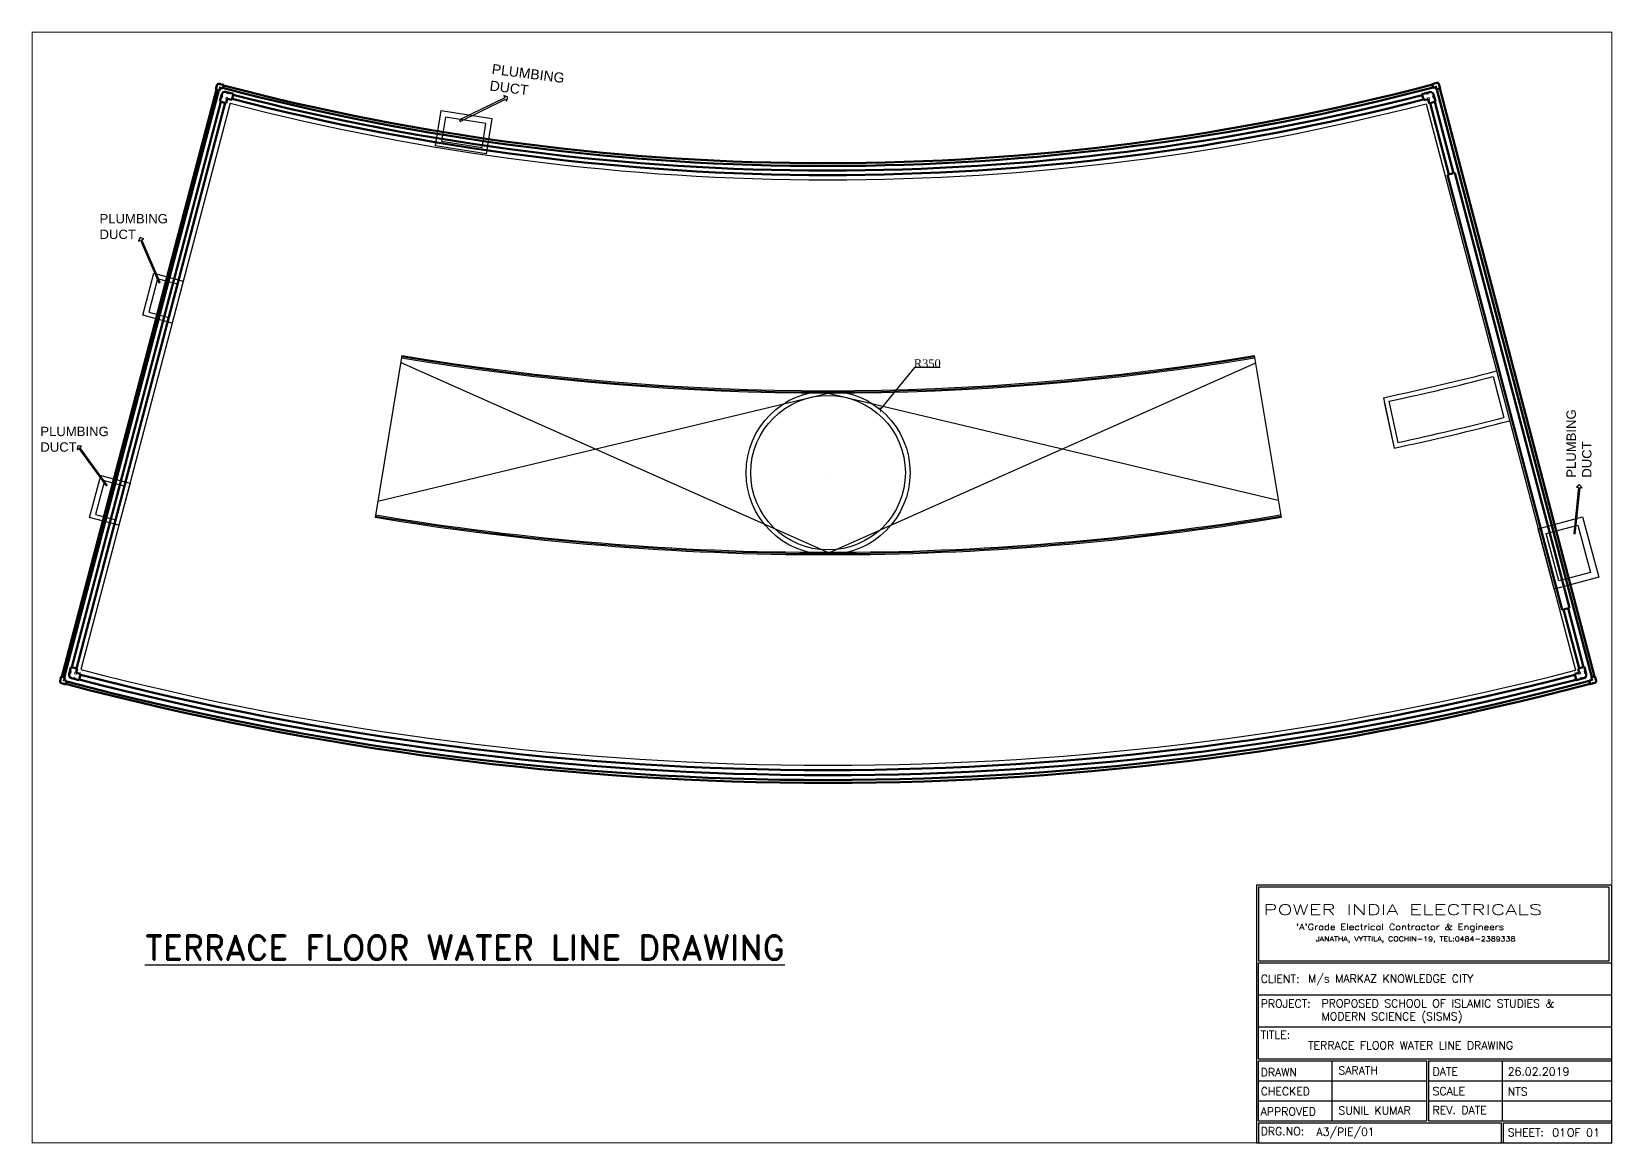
# Model space of a CAD drawing. Header units: metres. Extents: x 159409 to 239023, y 50504 to 95165.
# Drawn here: x 211160 to 217909, y 85110 to 89857 of the extents above; entities that cross this region are included whole.
import ezdxf

# ---------------------------------------------------------------- set-up
doc = ezdxf.new("R2010")
doc.units = ezdxf.units.M
doc.header["$MEASUREMENT"] = 0
doc.header["$PDMODE"] = 66
for name, color, linetype, lineweight in [('_Annotations', 1, 'Continuous', 25), ('RJ- WS - SOLAR HW', 232, 'Continuous', 30), ('RJ- WS- COLD WATER', 152, 'Continuous', 30)]:
    doc.layers.add(name, color=color, linetype=linetype, lineweight=lineweight)
doc.layers.add('TEXT', color=3, linetype='Continuous')
doc.styles.add('ROMAND', font='ROMAND.shx')
doc.styles.add('ROMANT', font='romant', dxfattribs={"width": 0.8, "oblique": 1, "height": 3})
doc.styles.get("Standard").update_dxf_attribs({"font": 'times.ttf', "height": 18})
doc.styles.add('Standard 360', font='arial.ttf')
doc.dimstyles.get("Standard").update_dxf_attribs({"dimtxt": 0.4, "dimasz": 0.18, "dimexe": 0.18, "dimexo": 0.0625, "dimgap": 0.09, "dimtad": 0, "dimtih": 1, "dimtoh": 1, "dimdec": 4, "dimzin": 0, "dimdsep": 46, "dimtxsty": 'Standard', "dimcen": 0.09, "dimadec": 0, "dimazin": 0, "dimtfac": 1, "dimtdec": 4, "dimtofl": 0, "dimtmove": 0, "dimatfit": 3, "dimfxl": 1, "dimtolj": 1, "dimtzin": 0, "dimarcsym": 0})

# ---------------------------------------------------------------- blocks, each defined once
blk = doc.blocks.new('_ArchTick')
at = {"color": 0, "linetype": 'ByBlock', "const_width": 0.15}
blk.add_lwpolyline([(-0.5, -0.5), (0.5, 0.5)], dxfattribs=at)
blk = doc.blocks.new('*D426')
at = {"color": 1, "lineweight": -2, "ltscale": 10, "transparency": 16777216}
for p, q in [((214929.6, 88421.8), (214783, 88243.6)), ((215039, 88421.8), (214929.6, 88421.8)), ((214560.6, 87973.2), (214560.6, 87973.4)), ((214560.6, 87973.3), (214560.7, 87973.3))]:
    blk.add_line(p, q, dxfattribs=at)
at = {"layer": 'Defpoints', "color": 0, "ltscale": 10, "transparency": 16777216}
for p in [(214783, 88243.6), (214560.6, 87973.3)]:
    blk.add_point(p, dxfattribs=at)
at = {"color": 1, "lineweight": -2, "ltscale": 10, "transparency": 16777216, "xscale": 17, "yscale": 17, "zscale": 17, "rotation": 230.5557609564385}
blk.add_blockref('_ArchTick', (214783, 88243.6), dxfattribs=at)
at = {"color": 3, "ltscale": 10, "transparency": 16777216, "insert": (214984.4, 88439.7), "char_height": 18, "attachment_point": 5}
blk.add_mtext('\\A1;{\\H1.9444x;R350}', dxfattribs=at)
blk = doc.blocks.new('A$C0C4120B1')
at = {"color": 8, "linetype": 'Continuous', "lineweight": 5}
for p, q in [((7, 13.3), (5.3, 12.8)), ((8.1, 8.9), (6.6, 8.5)), ((11.9, 15.4), (7.7, 14.3)), ((13.5, 9.5), (9.2, 8.4))]:
    blk.add_line(p, q, dxfattribs=at)
for centre, radius, start, end in [((3.9, 10.1), 3.05, 62.0538, 237.3896), ((7.9, 13.4), 0.896, 104.7217, 194.7217), ((9, 9.3), 0.896, 194.7217, 284.7217)]:
    blk.add_arc(centre, radius, start, end, dxfattribs=at)
at = {"layer": 'RJ- WS - SOLAR HW', "color": 8, "linetype": 'Continuous', "lineweight": 5}
for p, q in [((2.7, 5.5), (2.2, 7.6)), ((3.3, 0.2), (2.2, 4.5)), ((7.1, 6.7), (6.6, 8.5)), ((9.2, 1.8), (8.1, 6))]:
    blk.add_line(p, q, dxfattribs=at)
for centre, start, end in [((3.1, 4.7), 110.4609, 194.7217), ((7.2, 5.8), 14.7217, 98.9825)]:
    blk.add_arc(centre, 0.896, start, end, dxfattribs=at)
at = {"layer": 'RJ- WS- COLD WATER', "lineweight": 60}
for p, q in [((2.5, 0), (0.1, 9.2)), ((10, 2), (2.5, 0)), ((11.7, 16.2), (2.9, 13.9)), ((13.7, 8.7), (8.6, 7.4)), ((10, 2), (8.6, 7.4)), ((11.7, 16.2), (13.7, 8.7))]:
    blk.add_line(p, q, dxfattribs=at)
blk.add_arc((3.9, 10.1), 3.85, 104.7217, 194.7217, dxfattribs=at)
blk = doc.blocks.new('HF')
at = {"color": 1}
for s, height, style, width, p in [('POWER INDIA ELECTRICALS', 3.5, 'ROMANT', 1.5, (-34.43, 3.77)), ("'A'Grade Electrical Contractor & Engineers", 2, 'ROMANT', 1.2, (-23.6, -1.27)), ('JANATHA, VYTTILA, COCHIN-19, TEL:0484-2389338 ', 1.6, 'ROMAND', 1.2, (-17, -5.05))]:
    blk.add_text(s, height=height, dxfattribs=dict(at, style=style, width=width)).set_placement(p)

msp = doc.modelspace()

# ---------------------------------------------------------------- linework, layer by layer
at = {"color": 0, "ltscale": 8}
for p, q in [((212007.75, 89551.15, 0.842), (211370.797, 87132.661, 0.842)), ((217114.296, 89548.82, 0.842), (217751.309, 87130.102, 0.842)), ((212736.567, 88443.331, 0.421), (214565.73, 87631.777, 0.421)), ((216385.162, 88440.743, 0.421), (214565.73, 87631.777, 0.421)), ((217400.555, 88383.374, 0.842), (217446.399, 88209.307, 0.842)), ((214560.649, 88311.776, 0.421), (212637.836, 87850.187, 0.812)), ((216482.791, 87854.224, 0.81), (214560.649, 88311.776, 0.421))]:
    msp.add_line(p, q, dxfattribs=at)
at = {"color": 0, "ltscale": 10}
for p, q in [((212741.611, 88473.635, 0.421), (212626.428, 87781.656, 0.421)), ((216379.687, 88473.635, 0.421), (216494.87, 87781.656, 0.421)), ((216931.399, 88293.5, 0.421), (216977.273, 88078.336, 0.421)), ((216955.126, 88278.127, 0.421), (216992.659, 88102.083, 0.421)), ((216935.57, 88273.939, 0.421), (216977.273, 88078.336, 0.421))]:
    msp.add_line(p, q, dxfattribs=at)
at = {"color": 6}
for p, q in [((216397.559, 85881.094), (216397.559, 85471.221)), ((216398.084, 85881.094), (217906.696, 85881.094)), ((216398.084, 85744.47), (217906.696, 85744.47)), ((216398.084, 85607.845), (217906.696, 85607.845)), ((216397.559, 85462.682), (216397.559, 85206.511)), ((216398.084, 85471.221), (217906.696, 85471.221)), ((216398.084, 85462.682), (217116.342, 85462.682)), ((216711.903, 85462.682), (216711.903, 85206.511)), ((217116.342, 85462.682), (217116.342, 85206.511)), ((217123.825, 85462.682), (217123.825, 85206.511)), ((217123.825, 85462.682), (217438.66, 85462.682)), ((217438.66, 85462.682), (217438.66, 85206.511)), ((217438.66, 85462.682), (217906.696, 85462.682)), ((216398.084, 85377.292), (217116.342, 85377.292)), ((217123.825, 85377.292), (217906.696, 85377.292)), ((216398.084, 85291.901), (216645.464, 85291.901)), ((216645.464, 85291.901), (217116.342, 85291.901)), ((217123.825, 85291.901), (217438.66, 85291.901)), ((217438.66, 85291.901), (217906.696, 85291.901)), ((216398.084, 85206.511), (217116.342, 85206.511)), ((216398.084, 85197.972), (217434.391, 85197.972)), ((216398.084, 85197.972), (216398.084, 85112.582)), ((217123.825, 85206.511), (217446.837, 85206.511)), ((217434.391, 85197.972), (217434.391, 85112.189)), ((217442.93, 85197.972), (217442.93, 85111.614)), ((217442.93, 85197.972), (217906.696, 85197.972)), ((217446.837, 85206.511), (217906.696, 85206.511))]:
    msp.add_line(p, q, dxfattribs=at)
at = {"color": 6, "const_width": 5.123}
msp.add_lwpolyline([(217906.696, 89854.015), (217906.696, 85112.189), (211162.947, 85112.189), (211162.947, 89854.015)], close=True, dxfattribs=at)
at = {"color": 6}
for points in [[(216389.545, 86212.446), (216389.545, 85112.189), (217906.696, 85112.189), (217906.696, 86212.446)], [(216398.084, 86203.906), (216398.084, 85889.633), (217895.482, 85889.633), (217895.482, 86203.906)]]:
    msp.add_lwpolyline(points, close=True, dxfattribs=at)
at = {"color": 4, "ltscale": 10}
for radius in [350, 330]:
    msp.add_circle((214560.649, 87973.276, 0.421), radius, dxfattribs=at)
at = {"color": 0, "ltscale": 10}
for centre, radius, start, end in [((214565.51, 99382.375, 0.421), 10158.5, 255.4168263, 284.5308828), ((214573.383, 99353.424, 0.421), 11308.5, 282.0354663, 284.5524371), ((214573.383, 99353.424, 0.421), 11328.5, 282.1366197, 284.4516401), ((214573.383, 99353.424, 0.421), 11508.5, 282.1350376, 284.4563821), ((214573.383, 99353.424, 0.421), 11528.5, 282.0354663, 284.5562993), ((214565.984, 99422.604, 0.421), 12698.5, 255.4266517, 284.5273812)]:
    msp.add_arc(centre, radius, start, end, dxfattribs=at)
at = {"color": 0, "ltscale": 8}
for radius in [11088.5, 11083.5, 11078.5, 11778.5, 11773.5, 11768.5]:
    msp.add_arc((214560.649, 99401.776, 0.421), radius, 260.5495079, 279.4504921, dxfattribs=at)
at = {"layer": '_Annotations'}
for points, elevation in [([(212990.014, 89473.413), (213183.239, 89568.565), (213187.586, 89559.738), (213193.56, 89577.303), (213175.995, 89583.277), (213180.342, 89574.45), (212987.117, 89479.298)], 0.842), ([(211709.049, 88785.653), (211630.722, 88967.802), (211639.043, 88971.38), (211623.178, 88977.704), (211616.854, 88961.838), (211625.175, 88965.417), (211703.502, 88783.268)], 0.842), ([(211483.583, 87920.565), (211366.597, 88080.651), (211373.91, 88085.995), (211357.034, 88088.621), (211354.408, 88071.744), (211361.721, 88077.088), (211478.708, 87917.002)], 0.842), ([(217750.622, 87712.493), (217771.239, 87909.695), (217780.248, 87908.753), (217769.492, 87922.02), (217756.225, 87911.264), (217765.233, 87910.323), (217744.617, 87713.121)], 0.421)]:
    msp.add_lwpolyline(points, close=True, dxfattribs=dict(at, elevation=elevation))
at = {"layer": '_Annotations', "color": 31}
for points, elevation in [([(213125.249, 89485.609), (213101.342, 89334.381), (212885.301, 89368.533), (212909.208, 89519.762)], 0.421), ([(212927.178, 89491.297), (212910.98, 89388.832), (213083.495, 89361.561), (213099.693, 89464.026)], 0.421), ([(211682.201, 88824.583), (211807.721, 88791.604), (211760.607, 88612.29), (211635.087, 88645.27)], 0.421), ([(211660.617, 88658.013), (211745.663, 88635.667), (211783.285, 88778.855), (211698.239, 88801.2)], 0.421), ([(211455.35, 87961.717), (211580.708, 87928.128), (211532.723, 87749.045), (211407.365, 87782.635)], 0.842), ([(211432.956, 87795.254), (211517.893, 87772.495), (211556.21, 87915.498), (211471.274, 87938.256)], 0.842), ([(217591.74, 87733.74), (217782.016, 87784.724), (217850.994, 87527.292), (217660.719, 87476.308)], 0.842), ([(217627.22, 87713.256), (217761.532, 87749.244), (217815.515, 87547.776), (217681.203, 87511.788)], 0.842)]:
    msp.add_lwpolyline(points, close=True, dxfattribs=dict(at, elevation=elevation))
at = {"layer": 'RJ- WS- COLD WATER', "lineweight": 60}
for p, q in [((211949.326, 89609.027, 1.684), (211289.081, 87102.101, 1.684)), ((211960.246, 89606.364, 0.842), (211299.923, 87099.138, 0.842)), ((217160.235, 89609.977, 1.263), (217821.226, 87100.214, 1.263)), ((217172.076, 89613.198, 1.263), (217833.121, 87103.23, 1.263)), ((211967.974, 89557.18, 0.842), (211332.087, 87142.738, 0.842)), ((211987.368, 89552.288, 0.842), (211351.481, 87137.846, 0.842)), ((217131.32, 89551.33), (217211.455, 89247.06)), ((217150.616, 89556.593, 0.421), (217230.815, 89252.08, 0.421)), ((217205.546, 89245.536, 0.842), (217694.85, 87387.663, 0.842)), ((217236.507, 89253.571, 0.421), (217725.789, 87395.784, 0.421)), ((217700.667, 87389.189, 0.842), (217766.811, 87138.045, 0.842)), ((217720.013, 87394.263, 1.263), (217786.198, 87142.959, 1.263))]:
    msp.add_line(p, q, dxfattribs=at)
for centre, radius, start, end in [((214552.459, 99433.028, -0.421), 10138.5, 255.2975641, 284.7917279), ((214555.593, 99421.126, 0.421), 10138.5, 255.2644179, 284.7922949), ((214565.669, 99382.416, 0.421), 10138.5, 255.4356328, 284.4912897), ((214560.649, 99401.776, 0.421), 10138.5, 255.4898993, 284.4898704), ((214671.51, 99082.903, 0.421), 10158.5, 284.4449601, 284.6253712), ((214483.275, 99695.561, 0.421), 12720, 284.6244442, 284.7685239), ((214558.573, 99368.584, 0.421), 12720, 255.1845966, 284.8313781), ((214555.317, 99380.947, 0.421), 12720, 255.213424, 284.8319122), ((214560.649, 99401.776, 0.421), 12720, 255.4445172, 284.5424613), ((214560.649, 99401.776, 0.421), 12698.5, 255.4438438, 284.5430013)]:
    msp.add_arc(centre, radius, start, end, dxfattribs=at)

# ---------------------------------------------------------------- block references
at = {"color": 6, "ltscale": 10}
for p, xscale, yscale, zscale, rotation in [((211979.847, 89634.25, -0.421), -2.055824519528346, 2.055824519528346, 2.055824519528346, 91.01994861213936), ((217140.362, 89637.458, 1.263), 2.055824519528346, 2.055824519528346, 2.055824519528346, 270.5002618849604), ((212021.538, 89600.371, 0.842), -3.561715980082858, 3.561715980082859, 3.561715980082859, 90.56391009075469), ((217096.224, 89598.748), 3.561715980082859, 3.561715980082859, 3.561715980082859, 270.5327831325561), ((211358.821, 87079.292, 0.421), 3.561715980082859, 3.561715980082859, 3.561715980082859, 61.12052500895039), ((217759.465, 87079.463, 0.421), -3.561715980082859, 3.56171598008286, 3.56171598008286, 298.9451960630641), ((211281.65, 87102.76, 0.421), -2.055824519528346, 2.055824519528346, 2.055824519528346, 179.4400318622175), ((217817.427, 87066.513, 1.263), -2.055824519528346, 2.055824519528346, 2.055824519528346, 298.9451960630641)]:
    msp.add_blockref('A$C0C4120B1', p, dxfattribs=dict(at, xscale=xscale, yscale=yscale, zscale=zscale, rotation=rotation))
at = {"layer": 'TEXT', "color": 1, "xscale": 12.8085417717215, "yscale": 12.8085417717215, "zscale": 12.8085417717215}
msp.add_blockref('HF', (216860.58, 86037.134), dxfattribs=at)

# ---------------------------------------------------------------- texts
at = {"color": 4, "style": 'ROMAND'}
for s, p in [('CLIENT:', (216407.574, 85795.211)), ('PROJECT:', (216407.574, 85689.521)), ('TITLE:', (216407.574, 85556.585)), ('DRAWN', (216407.574, 85395.984)), ('DATE', (217141.514, 85399.369)), ('CHECKED', (216407.574, 85314.919)), ('SCALE', (217141.514, 85315.468)), ('APPROVED', (216407.574, 85228.364)), ('REV. DATE', (217141.514, 85234.941)), ('DRG.NO:', (216407.574, 85144.279)), ('SHEET:', (217462.196, 85139.549))]:
    msp.add_text(s, height=34.1561, dxfattribs=at).set_placement(p)
at = {"color": 244, "style": 'ROMAND'}
for s, height, p in [('M/s MARKAZ KNOWLEDGE CITY', 34.15611, (216610.251, 85795.898)), ('PROPOSED SCHOOL OF ISLAMIC STUDIES &', 34.15611, (216667.558, 85690.168)), ('MODERN SCIENCE (SISMS)', 34.15611, (216667.558, 85634.976)), ('TERRACE FLOOR WATER LINE DRAWING  ', 34.15611, (216610.251, 85511.059)), ('SARATH', 34.1561, (216739.726, 85404.171)), ('26.02.2019', 34.1561, (217462.196, 85399.369)), ('NTS', 34.1561, (217462.196, 85313.979)), ('SUNIL KUMAR', 34.15611, (216739.726, 85233.39)), ('A3/PIE/01', 34.1561, (216645.856, 85141.931)), ('01', 34.1561, (217652.295, 85138.795)), ('   OF 01', 34.1561, (217638.632, 85138.795))]:
    msp.add_text(s, height=height, dxfattribs=at).set_placement(p)
at = {"color": 232, "linetype": 'ByBlock', "insert": (211644.4, 85998.103), "char_height": 105, "attachment_point": 1}
msp.add_mtext_dynamic_manual_height_columns('{\\Fromand|c0;\\L\\C0;TERRACE FLOOR WATER LINE DRAWING  }', width=4145.48349, gutter_width=12.5, heights=[0], dxfattribs=at)
at = {"layer": '_Annotations', "attachment_point": 1, "style": 'Standard 360'}
for insert, char_height, rotation in [((213128.499, 89718.696, 0.504), 18.07028, 352.7223807), ((217713.315, 87951.971, -0.421), 16.90787, 90)]:
    msp.add_mtext('{\\H2.3658x;PLUMBING \\PDUCT}', dxfattribs=dict(at, insert=insert, char_height=char_height, rotation=rotation))
at = {"layer": '_Annotations', "char_height": 16.90787, "attachment_point": 1, "style": 'Standard 360'}
for insert in [(211450.372, 89077.787, 0.842), (211197.756, 88169.367, 0.842)]:
    msp.add_mtext('{\\H2.3658x;PLUMBING \\PDUCT}', dxfattribs=dict(at, insert=insert))

# ---------------------------------------------------------------- dimensions: what is measured, and where the dimension line sits
at = {"color": 4, "ltscale": 10}
dim = msp.add_radius_dim(center=(214560.649, 87973.276, 0.421), mpoint=(214783.014, 88243.561, 0.421), text='{\\H1.9444x;<>}', dimstyle='Standard', override={"dimtxt": 18, "dimasz": 17, "dimexo": 0.18, "dimtad": 1, "dimtih": 0, "dimdec": 0, "dimlfac": -100, "dimblk": 'ArchTick', "dimclrd": 1, "dimclre": 1, "dimclrt": 3, "dimtdec": 0, "dimldrblk": 'ArchTick', "dimfxl": 0.18, "dimfxlon": 1, "dimarcsym": 2}, dxfattribs=at)
dim.commit()
dim.dimension.update_dxf_attribs({"geometry": '*D426', "text_midpoint": (214984.362, 88421.788, 0.421), "dimtype": 164})

doc.saveas('drawing.dxf')
